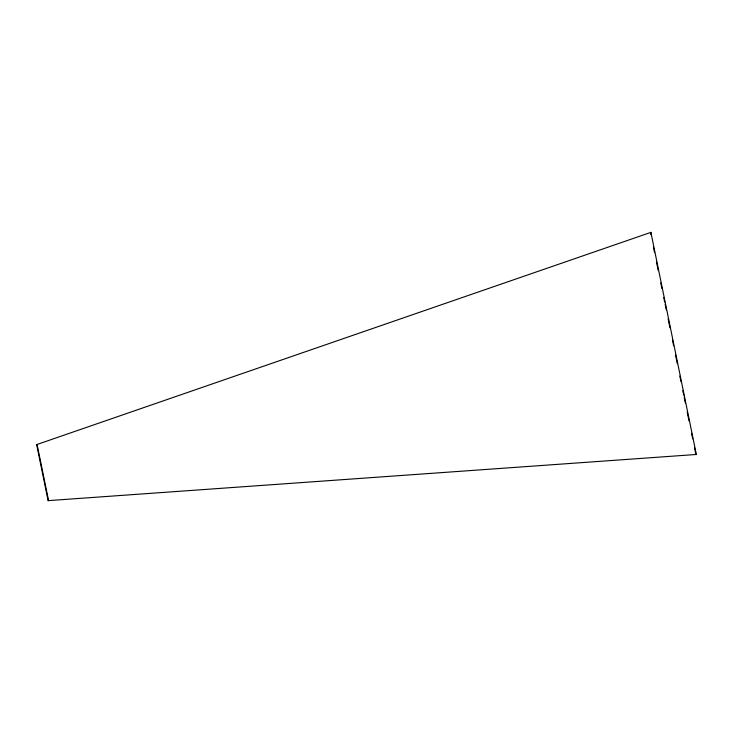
<?xml version="1.0" encoding="UTF-8"?>
<svg xmlns="http://www.w3.org/2000/svg" width="733" height="733" viewBox="0 0 733 733"><rect width="100%" height="100%" fill="white"/><g stroke="black" fill="none" stroke-linecap="round" stroke-linejoin="round"><path stroke-width="1.1" d="M696.35 454.469L48.121 500.639L36.65 444.619L650.886 232.361L696.35 454.469L695.901 454.561M650.886 232.361L650.895 234.697M36.65 444.619L37.099 444.528L48.57 500.547L48.121 500.639M653.415 247.03L654.569 252.647M656.401 261.617L658.243 270.596M660.763 282.929L661.917 288.536M663.75 297.516L664.666 302.005M665.133 304.241L666.279 309.857M668.111 318.828L669.953 327.807M672.473 340.139L673.627 345.747M675.46 354.726L677.301 363.696M679.821 376.038L680.975 381.646M682.808 390.625L683.733 395.105M684.191 397.35L685.337 402.958M687.169 411.937L689.011 420.907M691.54 433.249L692.685 438.856M694.518 447.836L695.672 453.443"/></g></svg>
